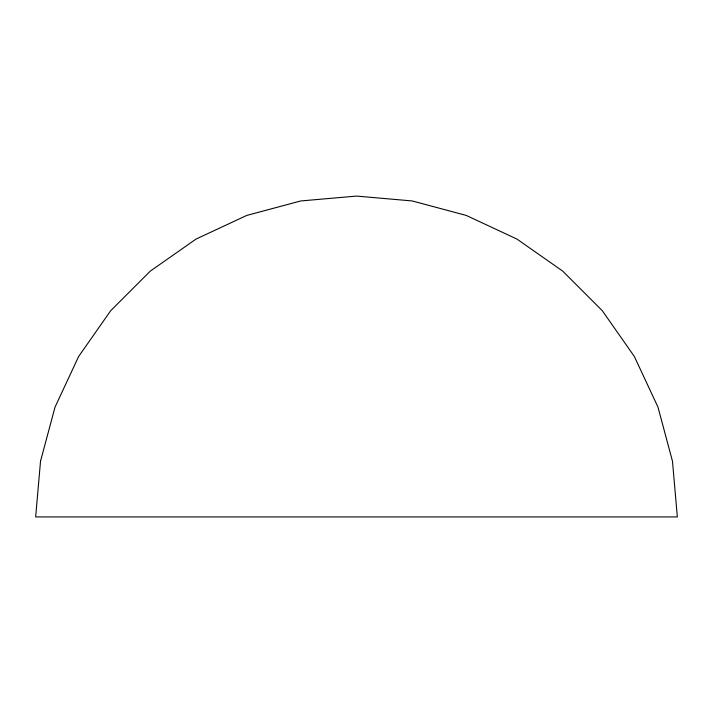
<?xml version="1.0" encoding="UTF-8"?>
<svg xmlns="http://www.w3.org/2000/svg" width="713" height="713" viewBox="0 0 713 713"><rect width="100%" height="100%" fill="white"/><g stroke="black" fill="none" stroke-linecap="round" stroke-linejoin="round"><path stroke-width="1.07" d="M40.525 461.213L35.65 516.925L677.35 516.925L672.475 461.213L658.001 407.185L634.365 356.5L602.289 310.69L562.735 271.136L516.925 239.06L466.24 215.424L412.212 200.95L356.5 196.075L300.788 200.95L246.76 215.424L196.075 239.06L150.265 271.136L110.711 310.69L78.635 356.5L54.999 407.185L40.525 461.213"/></g></svg>
